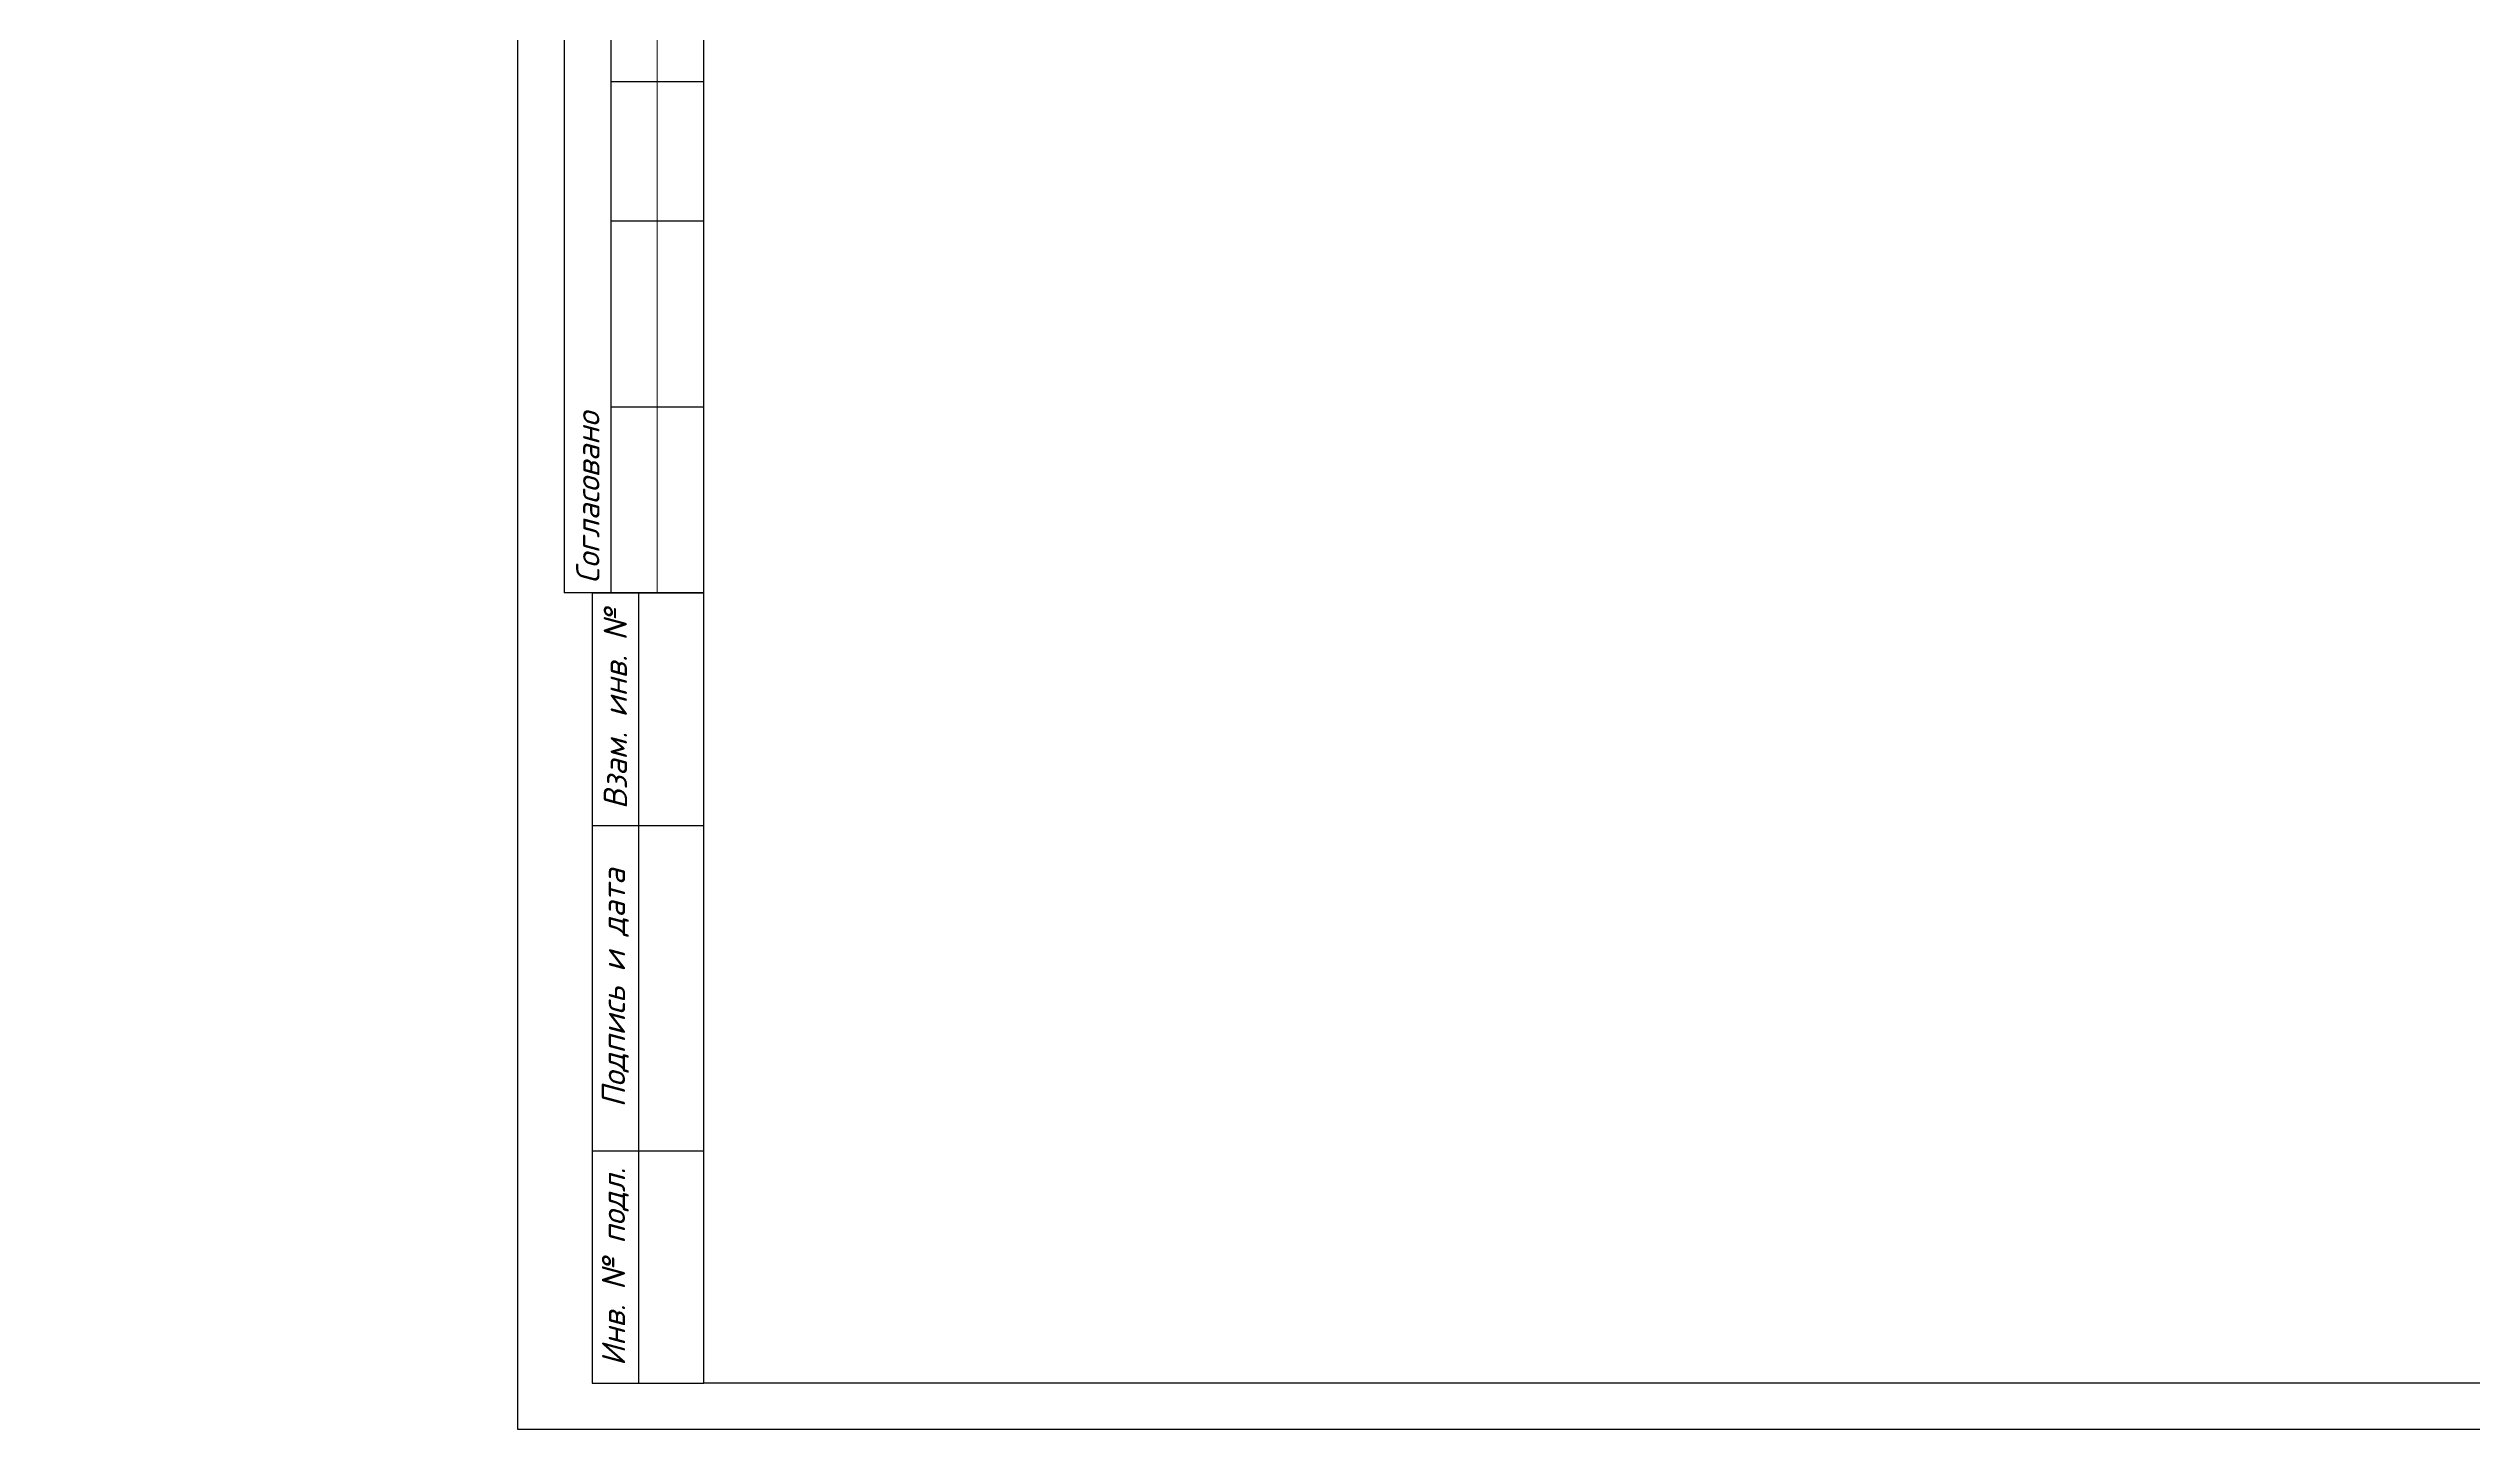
# Model space of a CAD drawing. Header units: millimetres. Extents: x -330955 to 144729, y -76510 to 25340.
# Drawn here: x 50997 to 90209, y -19362 to 3000 of the extents above; entities that cross this region are included whole.
import ezdxf

# ---------------------------------------------------------------- set-up
doc = ezdxf.new("R2010")
doc.units = ezdxf.units.MM
doc.header["$LTSCALE"] = 20
doc.layers.add('Текст', color=7, linetype='Continuous', lineweight=15)
doc.layers.add('Текстовые примечания', color=7, linetype='Continuous', lineweight=9)
doc.styles.add('GOST Common_3', font='gost-common.ttf', dxfattribs={"width": 0.9, "height": 125})
doc.styles.add('РСМ', font='isocpeui.ttf', dxfattribs={"height": 2.5})

msp = doc.modelspace()

# ---------------------------------------------------------------- linework, layer by layer
at = {"layer": 'Текст', "lineweight": 30}
for p, q in [((59343.5551, 3967.2082), (59343.5551, -5816.0081)), ((60096.1102, 3967.2082), (60096.1102, -5816.0081)), ((61601.2204, 2462.098), (60096.1102, 2462.098)), ((61601.2204, 204.4327), (60096.1102, 204.4327)), ((61601.2204, -2805.7877), (60096.1102, -2805.7877)), ((61601.2204, -5816.0081), (59343.5551, -5816.0081)), ((59795.0882, -5816.0081), (59795.0882, -18609.4449)), ((59795.0882, -5816.0081), (61601.2204, -5816.0081)), ((60547.6433, -5816.0081), (60547.6433, -18609.4449)), ((59795.0882, -9578.7836), (61601.2204, -9578.7836)), ((59795.0882, -14846.6694), (61601.2204, -14846.6694)), ((59795.0882, -18609.4449), (61601.2204, -18609.4449))]:
    msp.add_line(p, q, dxfattribs=at)
at = {"layer": 'Текст'}
msp.add_line((60848.6653, 3967.2082), (60848.6653, -5816.0081), dxfattribs=at)
at = {"layer": 'Текст', "lineweight": 30}
for points in [[(58591, 25339.7732), (121805.6287, 25339.7732), (121805.6287, -19362), (58591, -19362)], [(61601.2204, 24587.2181), (121053.0736, 24587.2181), (121053.0736, -18609.4449), (61601.2204, -18609.4449)]]:
    msp.add_lwpolyline(points, close=True, dxfattribs=at)

# ---------------------------------------------------------------- texts
at = {"layer": 'Текст', "lineweight": 15, "insert": (59538.2411, -5665.9107), "char_height": 376.277552, "width": 3461.753478, "attachment_point": 1, "rotation": 90, "style": 'РСМ'}
msp.add_mtext('{\\fISOCPEUR|b0|i1|c204|p34;\\Q0;Согласовано}', dxfattribs=at)
at = {"layer": 'Текст', "char_height": 376.277552, "attachment_point": 5, "rotation": 90, "style": 'РСМ'}
for s, insert, width in [('{\\fISOCPEUR|b0|i1|c204|p34;\\Q0;\\C7;Взам. инв. №}', (60171.3657, -7697.3959), 3762.775519), ('{\\fISOCPEUR|b0|i1|c204|p34;\\Q0;\\C7;Подпись и дата}', (60171.3657, -12212.7265), 5267.885727), ('{\\fISOCPEUR|b0|i1|c204|p34;\\Q0;\\C7;Инв. № подл.}', (60171.3657, -16728.0571), 3762.775519)]:
    msp.add_mtext(s, dxfattribs=dict(at, insert=insert, width=width))
at = {"layer": 'Текстовые примечания', "char_height": 125, "width": 46.898719, "attachment_point": 1, "style": 'GOST Common_3'}
for insert in [(51190.7754, 2830.3457), (51309.8379, 2830.3457), (52232.5723, 2830.3457), (52426.0489, 2830.3457), (51652.1426, 2490.3457), (51845.6192, 2490.3457), (52881.4629, 2490.3457), (51652.1426, 2150.3457), (51845.6192, 2150.3457), (52455.8145, 2150.3457), (51509.2676, 1810.3457), (51809.9004, 1810.3457), (52009.3301, 1810.3457), (51509.2676, 1470.3457), (51809.9004, 1470.3457), (52009.3301, 1470.3457), (52616.5489, 1470.3457), (52723.7051, 1470.3457), (53658.3458, 1470.3457), (50997.2989, 1120.3457), (51625.3536, 1120.3457), (52417.1192, 1120.3457), (51440.8067, 780.3457), (51601.5411, 450.3457), (52140.2989, 450.3457), (51670.002, 110.3457), (52199.8301, 110.3457), (52911.2286, 110.3457), (51601.5411, -199.6543), (51601.5411, -539.6543), (52393.3067, -539.6543)]:
    msp.add_mtext('\\fGOST Common|b0|i0|c204|p34|;\\W.9; ', dxfattribs=dict(at, insert=insert))

doc.saveas('drawing.dxf')
